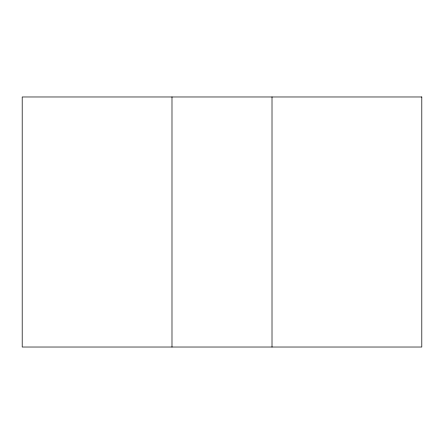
<?xml version="1.0" encoding="UTF-8"?>
<svg xmlns="http://www.w3.org/2000/svg" width="444" height="444" viewBox="0 0 444 444"><rect width="100%" height="100%" fill="white"/><g stroke="black" fill="none" stroke-linecap="round" stroke-linejoin="round"><path stroke-width="0.67" d="M272.011 96.975L272.011 347.025M171.989 96.975L171.989 347.025M421.8 96.975L22.2 96.975L22.2 347.025L421.8 347.025L421.8 96.975"/></g></svg>
